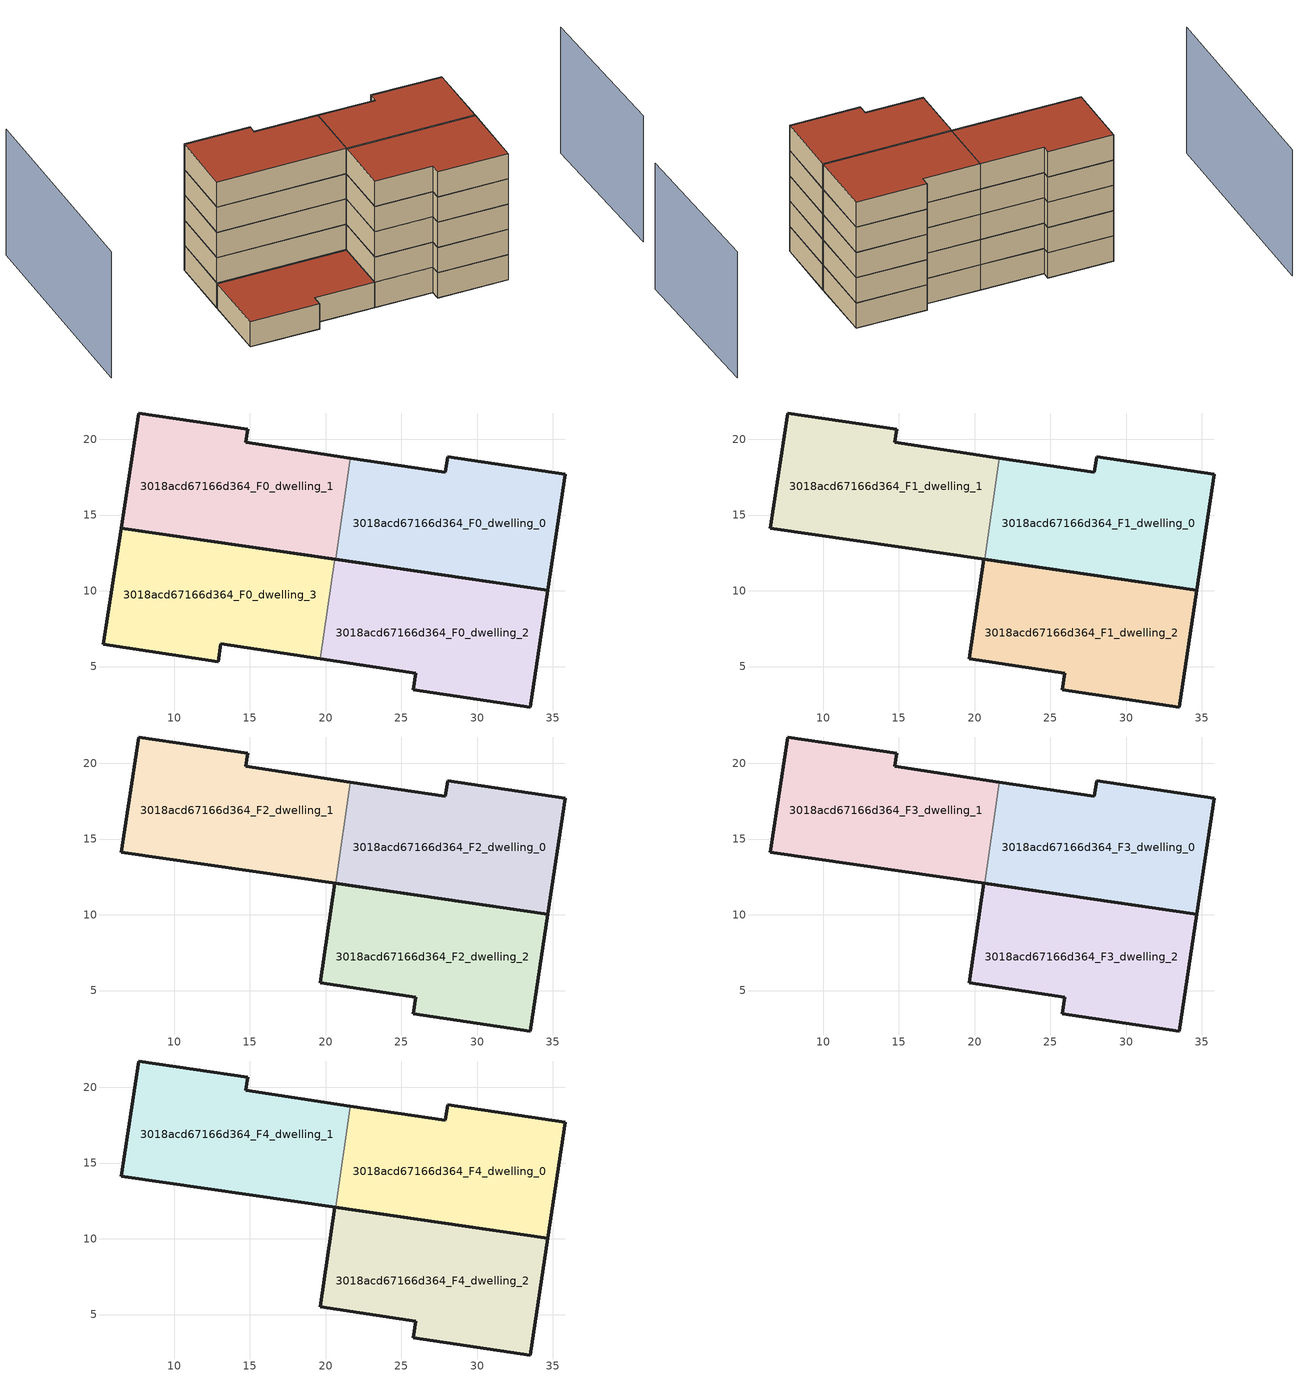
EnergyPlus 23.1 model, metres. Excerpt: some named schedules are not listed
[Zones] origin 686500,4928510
3018acd67166d364_F0_dwelling_0
 floor ground (EU_floor_Construction): 34.66,10.04 35.81,17.68 28.05,18.85 27.9,17.82 21.64,18.76 20.66,12.08 z0
 wall outside (EU_wall_Construction): 21.64,18.76 27.9,17.82 28.05,18.85 35.81,17.68 34.66,10.04 20.66,12.08 z0:3
 wall to 3018acd67166d364_F0_dwelling_1 (EU_wall_Construction): 20.66,12.08 21.64,18.76 z0:3
3018acd67166d364_F0_dwelling_1
 floor ground (EU_floor_Construction): 20.66,12.08 21.64,18.76 14.72,19.8 14.86,20.68 7.66,21.74 6.5,14.14 z0
 wall outside (EU_wall_Construction): 20.66,12.08 6.5,14.14 7.66,21.74 14.86,20.68 14.72,19.8 21.64,18.76 z0:3
3018acd67166d364_F0_dwelling_2
 floor ground (EU_floor_Construction): 33.5,2.33 34.66,10.04 20.59,12.09 19.63,5.51 25.95,4.56 25.79,3.48 z0
 wall outside (EU_wall_Construction): 20.59,12.09 34.66,10.04 33.5,2.33 25.79,3.48 25.95,4.56 19.63,5.51 z0:3
 wall to 3018acd67166d364_F0_dwelling_3 (EU_wall_Construction): 19.63,5.51 20.59,12.09 z0:3
3018acd67166d364_F0_dwelling_3
 floor ground (EU_floor_Construction): 19.63,5.51 20.59,12.09 6.5,14.14 5.33,6.46 12.9,5.33 13.08,6.5 z0
 wall outside (EU_wall_Construction): 19.63,5.51 13.08,6.5 12.9,5.33 5.33,6.46 6.5,14.14 20.59,12.09 z0:3
 roof outside (EU_roof_Construction): 20.59,12.09 19.63,5.51 13.08,6.5 12.9,5.33 5.33,6.46 6.5,14.14 z3
3018acd67166d364_F1_dwelling_0
 floor to 3018acd67166d364_F0_dwelling_0 (EU_floor_Construction): 34.66,10.04 35.81,17.68 28.05,18.85 27.9,17.82 21.64,18.76 20.66,12.08 z3
 wall outside (EU_wall_Construction): 21.64,18.76 27.9,17.82 28.05,18.85 35.81,17.68 34.66,10.04 20.66,12.08 z3:6
 wall to 3018acd67166d364_F1_dwelling_1 (EU_wall_Construction): 20.66,12.08 21.64,18.76 z3:6
3018acd67166d364_F1_dwelling_1
 floor to 3018acd67166d364_F0_dwelling_1 (EU_floor_Construction): 20.66,12.08 21.64,18.76 14.72,19.8 14.86,20.68 7.66,21.74 6.5,14.14 z3
 wall outside (EU_wall_Construction): 20.66,12.08 6.5,14.14 7.66,21.74 14.86,20.68 14.72,19.8 21.64,18.76 z3:6
3018acd67166d364_F1_dwelling_2
 floor to 3018acd67166d364_F0_dwelling_2 (EU_floor_Construction): 33.5,2.33 34.66,10.04 20.59,12.09 19.63,5.51 25.95,4.56 25.79,3.48 z3
 wall outside (EU_wall_Construction): 19.63,5.51 20.59,12.09 34.66,10.04 33.5,2.33 25.79,3.48 25.95,4.56 19.63,5.51 z3:6
3018acd67166d364_F2_dwelling_0
 floor to 3018acd67166d364_F1_dwelling_0 (EU_floor_Construction): 34.66,10.04 35.81,17.68 28.05,18.85 27.9,17.82 21.64,18.76 20.66,12.08 z6
 wall outside (EU_wall_Construction): 21.64,18.76 27.9,17.82 28.05,18.85 35.81,17.68 34.66,10.04 20.66,12.08 z6:9
 wall to 3018acd67166d364_F2_dwelling_1 (EU_wall_Construction): 20.66,12.08 21.64,18.76 z6:9
3018acd67166d364_F2_dwelling_1
 floor to 3018acd67166d364_F1_dwelling_1 (EU_floor_Construction): 20.66,12.08 21.64,18.76 14.72,19.8 14.86,20.68 7.66,21.74 6.5,14.14 z6
 wall outside (EU_wall_Construction): 20.66,12.08 6.5,14.14 7.66,21.74 14.86,20.68 14.72,19.8 21.64,18.76 z6:9
3018acd67166d364_F2_dwelling_2
 floor to 3018acd67166d364_F1_dwelling_2 (EU_floor_Construction): 33.5,2.33 34.66,10.04 20.59,12.09 19.63,5.51 25.95,4.56 25.79,3.48 z6
 wall outside (EU_wall_Construction): 19.63,5.51 20.59,12.09 34.66,10.04 33.5,2.33 25.79,3.48 25.95,4.56 19.63,5.51 z6:9
3018acd67166d364_F3_dwelling_0
 floor to 3018acd67166d364_F2_dwelling_0 (EU_floor_Construction): 34.66,10.04 35.81,17.68 28.05,18.85 27.9,17.82 21.64,18.76 20.66,12.08 z9
 wall outside (EU_wall_Construction): 21.64,18.76 27.9,17.82 28.05,18.85 35.81,17.68 34.66,10.04 20.66,12.08 z9:12
 wall to 3018acd67166d364_F3_dwelling_1 (EU_wall_Construction): 20.66,12.08 21.64,18.76 z9:12
3018acd67166d364_F3_dwelling_1
 floor to 3018acd67166d364_F2_dwelling_1 (EU_floor_Construction): 20.66,12.08 21.64,18.76 14.72,19.8 14.86,20.68 7.66,21.74 6.5,14.14 z9
 wall outside (EU_wall_Construction): 20.66,12.08 6.5,14.14 7.66,21.74 14.86,20.68 14.72,19.8 21.64,18.76 z9:12
3018acd67166d364_F3_dwelling_2
 floor to 3018acd67166d364_F2_dwelling_2 (EU_floor_Construction): 33.5,2.33 34.66,10.04 20.59,12.09 19.63,5.51 25.95,4.56 25.79,3.48 z9
 wall outside (EU_wall_Construction): 19.63,5.51 20.59,12.09 34.66,10.04 33.5,2.33 25.79,3.48 25.95,4.56 19.63,5.51 z9:12
3018acd67166d364_F4_dwelling_0
 floor to 3018acd67166d364_F3_dwelling_0 (EU_floor_Construction): 34.66,10.04 35.81,17.68 28.05,18.85 27.9,17.82 21.64,18.76 20.66,12.08 z12
 wall outside (EU_wall_Construction): 21.64,18.76 27.9,17.82 28.05,18.85 35.81,17.68 34.66,10.04 20.66,12.08 z12:15
 wall to 3018acd67166d364_F4_dwelling_1 (EU_wall_Construction): 20.66,12.08 21.64,18.76 z12:15
 roof outside (EU_roof_Construction): 35.81,17.68 34.66,10.04 20.66,12.08 21.64,18.76 27.9,17.82 28.05,18.85 z15
3018acd67166d364_F4_dwelling_1
 floor to 3018acd67166d364_F3_dwelling_1 (EU_floor_Construction): 20.66,12.08 21.64,18.76 14.72,19.8 14.86,20.68 7.66,21.74 6.5,14.14 z12
 wall outside (EU_wall_Construction): 20.66,12.08 6.5,14.14 7.66,21.74 14.86,20.68 14.72,19.8 21.64,18.76 z12:15
 roof outside (EU_roof_Construction): 21.64,18.76 20.66,12.08 6.5,14.14 7.66,21.74 14.86,20.68 14.72,19.8 z15
3018acd67166d364_F4_dwelling_2
 floor to 3018acd67166d364_F3_dwelling_2 (EU_floor_Construction): 33.5,2.33 34.66,10.04 20.59,12.09 19.63,5.51 25.95,4.56 25.79,3.48 z12
 wall outside (EU_wall_Construction): 19.63,5.51 20.59,12.09 34.66,10.04 33.5,2.33 25.79,3.48 25.95,4.56 19.63,5.51 z12:15
 roof outside (EU_roof_Construction): 34.66,10.04 33.5,2.33 25.79,3.48 25.95,4.56 19.63,5.51 20.59,12.09 z15
shading: 48.48,0.64 50.66,18.61 / -5.58,33.84 -9.31,9.46 z0:15
[Building]
EU S2 Campaign: North Axis=0; Terrain=City; Solar Distribution=FullExterior
[Site:Location]
Bologna: Latitude=44.5; Longitude=11.25; Time Zone=1; Elevation=37
[SizingPeriod:WeatherFileDays]
AnnualSizingPeriod: Begin Month=1; Begin Day of Month=1; End Month=12; End Day of Month=31; Day of Week for Start Day=Monday; Use Weather File Daylight Saving Period=No; Use Weather File Rain and Snow Indicators=No
[MATERIAL]
EU_InternalMass_Material: Roughness=MediumRough; Thickness=0.1; Conductivity=1; Density=1800; Specific Heat=900; Thermal Absorptance=0.9; Solar Absorptance=0.7; Visible Absorptance=0.7
[MATERIAL:NOMASS] Roughness=MediumRough; Thermal Absorptance=0.9; Solar Absorptance=0.7; Visible Absorptance=0.7
Name | Thermal Resistance
EU_wall_NoMass | 0.905828
EU_roof_NoMass | 0.37593
EU_floor_NoMass | 0.67114
[CONSTRUCTION]
EU_wall_Construction: EU_wall_NoMass
EU_roof_Construction: EU_roof_NoMass
EU_floor_Construction: EU_floor_NoMass
EU_InternalMass_Construction: EU_InternalMass_Material
[ZONE] Type=1; Multiplier=1; Ceiling Height=autocalculate; Floor Area=autocalculate; Part of Total Floor Area=Yes
Name | Volume
3018acd67166d364_F0_dwelling_0; 3018acd67166d364_F1_dwelling_0; 3018acd67166d364_F2_dwelling_0; 3018acd67166d364_F3_dwelling_0; 3018acd67166d364_F4_dwelling_0 | 310.033
3018acd67166d364_F0_dwelling_1; 3018acd67166d364_F1_dwelling_1; 3018acd67166d364_F2_dwelling_1; 3018acd67166d364_F3_dwelling_1; 3018acd67166d364_F4_dwelling_1 | 310.048
3018acd67166d364_F0_dwelling_2; 3018acd67166d364_F1_dwelling_2; 3018acd67166d364_F2_dwelling_2; 3018acd67166d364_F3_dwelling_2; 3018acd67166d364_F4_dwelling_2 | 310.068
3018acd67166d364_F0_dwelling_3 | 310.08
[INTERNALMASS] Construction=EU_InternalMass_Construction
Name | Zone or ZoneList | Surface Area
3018acd67166d364_F0_dwelling_0_EU_InternalMass | 3018acd67166d364_F0_dwelling_0 | 103.346
3018acd67166d364_F0_dwelling_1_EU_InternalMass | 3018acd67166d364_F0_dwelling_1 | 103.348
3018acd67166d364_F0_dwelling_2_EU_InternalMass | 3018acd67166d364_F0_dwelling_2 | 103.357
3018acd67166d364_F0_dwelling_3_EU_InternalMass | 3018acd67166d364_F0_dwelling_3 | 103.358
3018acd67166d364_F1_dwelling_0_EU_InternalMass | 3018acd67166d364_F1_dwelling_0 | 137.802
3018acd67166d364_F1_dwelling_1_EU_InternalMass | 3018acd67166d364_F1_dwelling_1 | 137.798
3018acd67166d364_F1_dwelling_2_EU_InternalMass | 3018acd67166d364_F1_dwelling_2 | 137.804
3018acd67166d364_F2_dwelling_0_EU_InternalMass | 3018acd67166d364_F2_dwelling_0 | 137.802
3018acd67166d364_F2_dwelling_1_EU_InternalMass | 3018acd67166d364_F2_dwelling_1 | 137.798
3018acd67166d364_F2_dwelling_2_EU_InternalMass | 3018acd67166d364_F2_dwelling_2 | 137.804
3018acd67166d364_F3_dwelling_0_EU_InternalMass | 3018acd67166d364_F3_dwelling_0 | 137.802
3018acd67166d364_F3_dwelling_1_EU_InternalMass | 3018acd67166d364_F3_dwelling_1 | 137.798
3018acd67166d364_F3_dwelling_2_EU_InternalMass | 3018acd67166d364_F3_dwelling_2 | 137.804
3018acd67166d364_F4_dwelling_0_EU_InternalMass | 3018acd67166d364_F4_dwelling_0 | 137.802
3018acd67166d364_F4_dwelling_1_EU_InternalMass | 3018acd67166d364_F4_dwelling_1 | 137.798
3018acd67166d364_F4_dwelling_2_EU_InternalMass | 3018acd67166d364_F4_dwelling_2 | 137.804
[OTHEREQUIPMENT] Fuel Type=Electricity; Design Level Calculation Method=Watts/Area; Power per Zone Floor Area=1; Fraction Latent=0; Fraction Radiant=0; Fraction Lost=0; Carbon Dioxide Generation Rate=0; EndUse Subcategory=EU_Step8_InternalGains
Name | Zone or ZoneList or Space or SpaceList | Schedule
EU_Step8_InternalGain_3018acd67166d364_F0_dwelling_0_f000 | 3018acd67166d364_F0_dwelling_0 | EU_Step8_GainSchedule_3018acd67166d364_F0_dwelling_0_f000
EU_Step8_InternalGain_3018acd67166d364_F0_dwelling_1_f000 | 3018acd67166d364_F0_dwelling_1 | EU_Step8_GainSchedule_3018acd67166d364_F0_dwelling_1_f000
EU_Step8_InternalGain_3018acd67166d364_F0_dwelling_2_f000 | 3018acd67166d364_F0_dwelling_2 | EU_Step8_GainSchedule_3018acd67166d364_F0_dwelling_2_f000
EU_Step8_InternalGain_3018acd67166d364_F0_dwelling_3_f000 | 3018acd67166d364_F0_dwelling_3 | EU_Step8_GainSchedule_3018acd67166d364_F0_dwelling_3_f000
EU_Step8_InternalGain_3018acd67166d364_F1_dwelling_0_f000 | 3018acd67166d364_F1_dwelling_0 | EU_Step8_GainSchedule_3018acd67166d364_F1_dwelling_0_f000
EU_Step8_InternalGain_3018acd67166d364_F1_dwelling_1_f000 | 3018acd67166d364_F1_dwelling_1 | EU_Step8_GainSchedule_3018acd67166d364_F1_dwelling_1_f000
EU_Step8_InternalGain_3018acd67166d364_F1_dwelling_2_f000 | 3018acd67166d364_F1_dwelling_2 | EU_Step8_GainSchedule_3018acd67166d364_F1_dwelling_2_f000
EU_Step8_InternalGain_3018acd67166d364_F2_dwelling_0_f000 | 3018acd67166d364_F2_dwelling_0 | EU_Step8_GainSchedule_3018acd67166d364_F2_dwelling_0_f000
EU_Step8_InternalGain_3018acd67166d364_F2_dwelling_1_f000 | 3018acd67166d364_F2_dwelling_1 | EU_Step8_GainSchedule_3018acd67166d364_F2_dwelling_1_f000
EU_Step8_InternalGain_3018acd67166d364_F2_dwelling_2_f000 | 3018acd67166d364_F2_dwelling_2 | EU_Step8_GainSchedule_3018acd67166d364_F2_dwelling_2_f000
EU_Step8_InternalGain_3018acd67166d364_F3_dwelling_0_f000 | 3018acd67166d364_F3_dwelling_0 | EU_Step8_GainSchedule_3018acd67166d364_F3_dwelling_0_f000
EU_Step8_InternalGain_3018acd67166d364_F3_dwelling_1_f000 | 3018acd67166d364_F3_dwelling_1 | EU_Step8_GainSchedule_3018acd67166d364_F3_dwelling_1_f000
EU_Step8_InternalGain_3018acd67166d364_F3_dwelling_2_f000 | 3018acd67166d364_F3_dwelling_2 | EU_Step8_GainSchedule_3018acd67166d364_F3_dwelling_2_f000
EU_Step8_InternalGain_3018acd67166d364_F4_dwelling_0_f000 | 3018acd67166d364_F4_dwelling_0 | EU_Step8_GainSchedule_3018acd67166d364_F4_dwelling_0_f000
EU_Step8_InternalGain_3018acd67166d364_F4_dwelling_1_f000 | 3018acd67166d364_F4_dwelling_1 | EU_Step8_GainSchedule_3018acd67166d364_F4_dwelling_1_f000
EU_Step8_InternalGain_3018acd67166d364_F4_dwelling_2_f000 | 3018acd67166d364_F4_dwelling_2 | EU_Step8_GainSchedule_3018acd67166d364_F4_dwelling_2_f000
[ZONEVENTILATION:DESIGNFLOWRATE] Schedule=EU_AlwaysOn; Design Flow Rate Calculation Method=AirChanges/Hour; Air Changes per Hour=0.73129; Ventilation Type=Natural; Fan Pressure Rise=0; Fan Total Efficiency=1; Constant Term Coefficient=1; Temperature Term Coefficient=0; Velocity Term Coefficient=0; Velocity Squared Term Coefficient=0; Minimum Indoor Temperature=-100; Maximum Indoor Temperature=100; Delta Temperature=-100; Minimum Outdoor Temperature=-100; Maximum Outdoor Temperature=100; Maximum Wind Speed=40
Name | Zone or ZoneList or Space or SpaceList
EU_ConstantAir_3018acd67166d364_F0_dwelling_0 | 3018acd67166d364_F0_dwelling_0
EU_ConstantAir_3018acd67166d364_F0_dwelling_1 | 3018acd67166d364_F0_dwelling_1
EU_ConstantAir_3018acd67166d364_F0_dwelling_2 | 3018acd67166d364_F0_dwelling_2
EU_ConstantAir_3018acd67166d364_F0_dwelling_3 | 3018acd67166d364_F0_dwelling_3
EU_ConstantAir_3018acd67166d364_F1_dwelling_0 | 3018acd67166d364_F1_dwelling_0
EU_ConstantAir_3018acd67166d364_F1_dwelling_1 | 3018acd67166d364_F1_dwelling_1
EU_ConstantAir_3018acd67166d364_F1_dwelling_2 | 3018acd67166d364_F1_dwelling_2
EU_ConstantAir_3018acd67166d364_F2_dwelling_0 | 3018acd67166d364_F2_dwelling_0
EU_ConstantAir_3018acd67166d364_F2_dwelling_1 | 3018acd67166d364_F2_dwelling_1
EU_ConstantAir_3018acd67166d364_F2_dwelling_2 | 3018acd67166d364_F2_dwelling_2
EU_ConstantAir_3018acd67166d364_F3_dwelling_0 | 3018acd67166d364_F3_dwelling_0
EU_ConstantAir_3018acd67166d364_F3_dwelling_1 | 3018acd67166d364_F3_dwelling_1
EU_ConstantAir_3018acd67166d364_F3_dwelling_2 | 3018acd67166d364_F3_dwelling_2
EU_ConstantAir_3018acd67166d364_F4_dwelling_0 | 3018acd67166d364_F4_dwelling_0
EU_ConstantAir_3018acd67166d364_F4_dwelling_1 | 3018acd67166d364_F4_dwelling_1
EU_ConstantAir_3018acd67166d364_F4_dwelling_2 | 3018acd67166d364_F4_dwelling_2
[HVACTEMPLATE:THERMOSTAT] Constant Heating Setpoint=20; Constant Cooling Setpoint=50
EU_HeatOnly_3018acd67166d364_F0_dwelling_0; EU_HeatOnly_3018acd67166d364_F0_dwelling_1; EU_HeatOnly_3018acd67166d364_F0_dwelling_2; EU_HeatOnly_3018acd67166d364_F0_dwelling_3; EU_HeatOnly_3018acd67166d364_F1_dwelling_0; EU_HeatOnly_3018acd67166d364_F1_dwelling_1; EU_HeatOnly_3018acd67166d364_F1_dwelling_2; EU_HeatOnly_3018acd67166d364_F2_dwelling_0; EU_HeatOnly_3018acd67166d364_F2_dwelling_1; EU_HeatOnly_3018acd67166d364_F2_dwelling_2; EU_HeatOnly_3018acd67166d364_F3_dwelling_0; EU_HeatOnly_3018acd67166d364_F3_dwelling_1; EU_HeatOnly_3018acd67166d364_F3_dwelling_2; EU_HeatOnly_3018acd67166d364_F4_dwelling_0; EU_HeatOnly_3018acd67166d364_F4_dwelling_1; EU_HeatOnly_3018acd67166d364_F4_dwelling_2
[HVACTEMPLATE:ZONE:IDEALLOADSAIRSYSTEM] System Availability Schedule=EU_AlwaysOn; Maximum Heating Supply Air Temperature=50; Minimum Cooling Supply Air Temperature=13; Maximum Heating Supply Air Humidity Ratio=0.0156; Minimum Cooling Supply Air Humidity Ratio=0.0077; Heating Limit=NoLimit; Cooling Limit=NoLimit; Heating Availability Schedule=EU_AlwaysOn; Cooling Availability Schedule=EU_CoolingOff; Dehumidification Control Type=ConstantSensibleHeatRatio; Cooling Sensible Heat Ratio=0.7; Dehumidification Setpoint=60; Humidification Control Type=None; Humidification Setpoint=30; Outdoor Air Method=None; Outdoor Air Flow Rate per Person=0.00944; Outdoor Air Flow Rate per Zone Floor Area=0; Outdoor Air Flow Rate per Zone=0; Demand Controlled Ventilation Type=None; Outdoor Air Economizer Type=NoEconomizer; Heat Recovery Type=None; Sensible Heat Recovery Effectiveness=0.7; Latent Heat Recovery Effectiveness=0.65
Name | Template Thermostat
3018acd67166d364_F0_dwelling_0 | EU_HeatOnly_3018acd67166d364_F0_dwelling_0
3018acd67166d364_F0_dwelling_1 | EU_HeatOnly_3018acd67166d364_F0_dwelling_1
3018acd67166d364_F0_dwelling_2 | EU_HeatOnly_3018acd67166d364_F0_dwelling_2
3018acd67166d364_F0_dwelling_3 | EU_HeatOnly_3018acd67166d364_F0_dwelling_3
3018acd67166d364_F1_dwelling_0 | EU_HeatOnly_3018acd67166d364_F1_dwelling_0
3018acd67166d364_F1_dwelling_1 | EU_HeatOnly_3018acd67166d364_F1_dwelling_1
3018acd67166d364_F1_dwelling_2 | EU_HeatOnly_3018acd67166d364_F1_dwelling_2
3018acd67166d364_F2_dwelling_0 | EU_HeatOnly_3018acd67166d364_F2_dwelling_0
3018acd67166d364_F2_dwelling_1 | EU_HeatOnly_3018acd67166d364_F2_dwelling_1
3018acd67166d364_F2_dwelling_2 | EU_HeatOnly_3018acd67166d364_F2_dwelling_2
3018acd67166d364_F3_dwelling_0 | EU_HeatOnly_3018acd67166d364_F3_dwelling_0
3018acd67166d364_F3_dwelling_1 | EU_HeatOnly_3018acd67166d364_F3_dwelling_1
3018acd67166d364_F3_dwelling_2 | EU_HeatOnly_3018acd67166d364_F3_dwelling_2
3018acd67166d364_F4_dwelling_0 | EU_HeatOnly_3018acd67166d364_F4_dwelling_0
3018acd67166d364_F4_dwelling_1 | EU_HeatOnly_3018acd67166d364_F4_dwelling_1
3018acd67166d364_F4_dwelling_2 | EU_HeatOnly_3018acd67166d364_F4_dwelling_2
[SIZING:ZONE] Zone Cooling Design Supply Air Temperature Input Method=SupplyAirTemperature; Zone Cooling Design Supply Air Temperature=13; Zone Heating Design Supply Air Temperature Input Method=SupplyAirTemperature; Zone Heating Design Supply Air Temperature=50; Zone Cooling Design Supply Air Humidity Ratio=0.008; Zone Heating Design Supply Air Humidity Ratio=0.008; Cooling Design Air Flow Method=DesignDay; Cooling Design Air Flow Rate=0; Cooling Minimum Air Flow per Zone Floor Area=0.000762; Cooling Minimum Air Flow=0; Cooling Minimum Air Flow Fraction=0.2; Heating Design Air Flow Method=DesignDay; Heating Design Air Flow Rate=0; Heating Maximum Air Flow per Zone Floor Area=0.002032; Heating Maximum Air Flow=0.141576; Heating Maximum Air Flow Fraction=0.3; Account for Dedicated Outdoor Air System=No; Dedicated Outdoor Air System Control Strategy=NeutralSupplyAir; Dedicated Outdoor Air Low Setpoint Temperature for Design=autosize; Dedicated Outdoor Air High Setpoint Temperature for Design=autosize; Zone Load Sizing Method=Sensible Load Only No Latent Load; Zone Latent Cooling Design Supply Air Humidity Ratio Input Method=HumidityRatioDifference; Zone Cooling Design Supply Air Humidity Ratio Difference=0.005; Zone Latent Heating Design Supply Air Humidity Ratio Input Method=HumidityRatioDifference; Zone Humidification Design Supply Air Humidity Ratio Difference=0.005
3018acd67166d364_F0_dwelling_0; 3018acd67166d364_F0_dwelling_1; 3018acd67166d364_F0_dwelling_2; 3018acd67166d364_F0_dwelling_3; 3018acd67166d364_F1_dwelling_0; 3018acd67166d364_F1_dwelling_1; 3018acd67166d364_F1_dwelling_2; 3018acd67166d364_F2_dwelling_0; 3018acd67166d364_F2_dwelling_1; 3018acd67166d364_F2_dwelling_2; 3018acd67166d364_F3_dwelling_0; 3018acd67166d364_F3_dwelling_1; 3018acd67166d364_F3_dwelling_2; 3018acd67166d364_F4_dwelling_0; 3018acd67166d364_F4_dwelling_1; 3018acd67166d364_F4_dwelling_2
